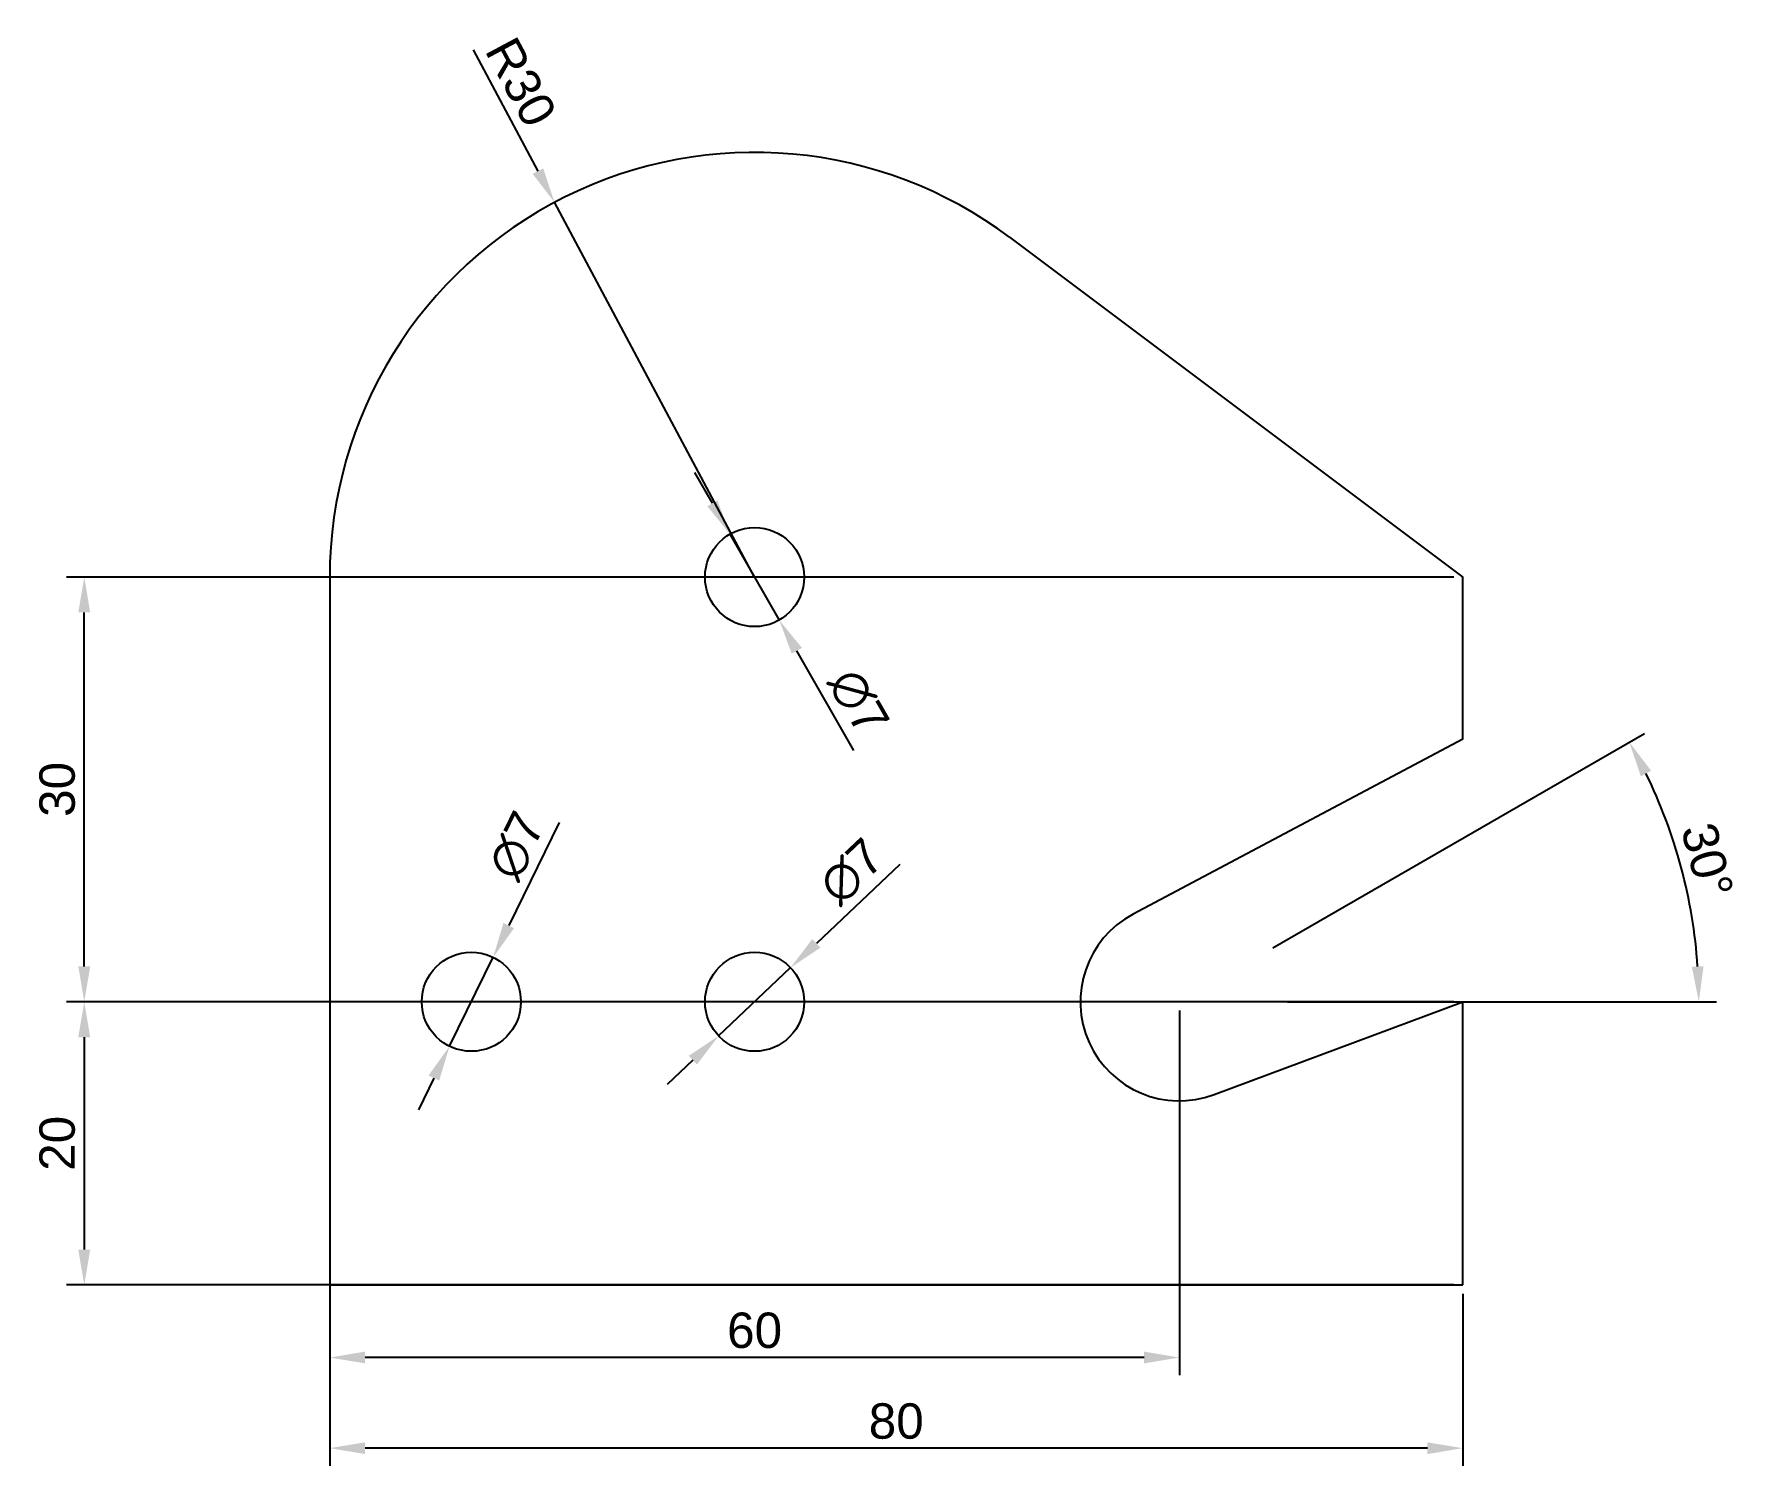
# Model space of a CAD drawing. Header units: millimetres. Extents: x 49 to 169, y 37 to 138.
import ezdxf

# ---------------------------------------------------------------- set-up
doc = ezdxf.new("R2010")
doc.units = ezdxf.units.MM
doc.styles.get("Standard").update_dxf_attribs({"font": 'arial.ttf'})
doc.dimstyles.new('ISO-25', dxfattribs={"dimtxt": 2.5, "dimasz": 2.5, "dimexe": 1.25, "dimexo": 0.625, "dimtad": 1, "dimtxsty": 'Standard', "dimcen": 2.5, "dimadec": 0, "dimazin": 0, "dimtfac": 1, "dimtmove": 0, "dimatfit": 3, "dimfxl": 1, "dimarcsym": 0})

# ---------------------------------------------------------------- blocks, each defined once
blk = doc.blocks.new('*D2')
at = {"color": 0, "lineweight": -2, "transparency": 16777216}
for p, q in [((136.6, 73.81), (162.84, 88.96)), ((137.62, 70), (167.92, 70))]:
    blk.add_line(p, q, dxfattribs=at)
blk.add_arc((130, 70), 36.67, 3.9069, 26.0931, dxfattribs=at)
at = {"color": 0, "transparency": 16777216}
for points in [[(162.57, 85.93), (163.3, 86.32), (161.76, 88.34)], [(167, 72.51), (166.17, 72.48), (166.67, 70)]]:
    blk.add_solid(points, dxfattribs=at)
at = {"layer": 'Defpoints', "color": 0, "transparency": 16777216}
for p in [(166.11, 76.37), (136.06, 73.5), (130, 70), (130, 70), (137, 70)]:
    blk.add_point(p, dxfattribs=at)
at = {"color": 0, "transparency": 16777216, "insert": (167.26, 79.98), "char_height": 2.5, "attachment_point": 5, "rotation": 285}
blk.add_mtext('30°', dxfattribs=at)
blk = doc.blocks.new('*D3')
at = {"color": 0, "lineweight": -2, "transparency": 16777216}
for p, q in [((149.38, 70), (51.42, 70)), ((52.67, 67.5), (52.67, 52.5)), ((149.38, 50), (51.42, 50))]:
    blk.add_line(p, q, dxfattribs=at)
at = {"color": 0, "transparency": 16777216}
for points in [[(52.25, 67.5), (53.09, 67.5), (52.67, 70)], [(52.25, 52.5), (53.09, 52.5), (52.67, 50)]]:
    blk.add_solid(points, dxfattribs=at)
at = {"layer": 'Defpoints', "color": 0, "transparency": 16777216}
for p in [(150, 70), (52.67, 50), (150, 50)]:
    blk.add_point(p, dxfattribs=at)
at = {"color": 0, "transparency": 16777216, "insert": (50.77, 60), "char_height": 2.5, "attachment_point": 5, "rotation": 90}
blk.add_mtext('20', dxfattribs=at)
blk = doc.blocks.new('*D4')
at = {"color": 0, "lineweight": -2, "transparency": 16777216}
for p, q in [((149.38, 100), (51.42, 100)), ((52.67, 72.5), (52.67, 97.5)), ((149.38, 70), (51.42, 70))]:
    blk.add_line(p, q, dxfattribs=at)
at = {"color": 0, "transparency": 16777216}
for points in [[(52.25, 97.5), (53.09, 97.5), (52.67, 100)], [(52.25, 72.5), (53.09, 72.5), (52.67, 70)]]:
    blk.add_solid(points, dxfattribs=at)
at = {"layer": 'Defpoints', "color": 0, "transparency": 16777216}
for p in [(52.67, 100), (150, 100), (150, 70)]:
    blk.add_point(p, dxfattribs=at)
at = {"color": 0, "transparency": 16777216, "insert": (50.77, 85), "char_height": 2.5, "attachment_point": 5, "rotation": 90}
blk.add_mtext('30', dxfattribs=at)
blk = doc.blocks.new('*D5')
at = {"color": 0, "lineweight": -2, "transparency": 16777216}
for p, q in [((80.12, 137.24), (84.7, 128.67)), ((100, 100), (85.87, 126.47))]:
    blk.add_line(p, q, dxfattribs=at)
at = {"color": 0, "transparency": 16777216}
blk.add_solid([(85.07, 128.87), (84.33, 128.48), (85.87, 126.47)], dxfattribs=at)
at = {"layer": 'Defpoints', "color": 0, "transparency": 16777216}
for p in [(85.87, 126.47), (100, 100)]:
    blk.add_point(p, dxfattribs=at)
at = {"color": 0, "transparency": 16777216, "insert": (83.5, 134.96), "char_height": 2.5, "attachment_point": 5, "rotation": 298.089}
blk.add_mtext('R30', dxfattribs=at)
blk = doc.blocks.new('*D6')
at = {"color": 0, "lineweight": -2, "transparency": 16777216}
for p, q in [((70, 49.38), (70, 37.22)), ((150, 49.38), (150, 37.22)), ((147.5, 38.47), (72.5, 38.47))]:
    blk.add_line(p, q, dxfattribs=at)
at = {"color": 0, "transparency": 16777216}
for points in [[(72.5, 38.88), (72.5, 38.05), (70, 38.47)], [(147.5, 38.88), (147.5, 38.05), (150, 38.47)]]:
    blk.add_solid(points, dxfattribs=at)
at = {"layer": 'Defpoints', "color": 0, "transparency": 16777216}
for p in [(70, 50), (150, 50), (70, 38.47)]:
    blk.add_point(p, dxfattribs=at)
at = {"color": 0, "transparency": 16777216, "insert": (110, 40.37), "char_height": 2.5, "attachment_point": 5}
blk.add_mtext('80', dxfattribs=at)
blk = doc.blocks.new('*D7')
at = {"color": 0, "lineweight": -2, "transparency": 16777216}
for p, q in [((70, 69.38), (70, 43.62)), ((130, 69.38), (130, 43.62)), ((127.5, 44.87), (72.5, 44.87))]:
    blk.add_line(p, q, dxfattribs=at)
at = {"color": 0, "transparency": 16777216}
for points in [[(72.5, 45.29), (72.5, 44.46), (70, 44.87)], [(127.5, 45.29), (127.5, 44.46), (130, 44.87)]]:
    blk.add_solid(points, dxfattribs=at)
at = {"layer": 'Defpoints', "color": 0, "transparency": 16777216}
for p in [(70, 70), (130, 70), (70, 44.87)]:
    blk.add_point(p, dxfattribs=at)
at = {"color": 0, "transparency": 16777216, "insert": (100, 46.78), "char_height": 2.5, "attachment_point": 5}
blk.add_mtext('60', dxfattribs=at)
blk = doc.blocks.new('*D8')
at = {"color": 0, "lineweight": -2, "transparency": 16777216}
for p, q in [((110.25, 79.69), (104.36, 74.12)), ((97.46, 67.59), (102.54, 72.41)), ((95.64, 65.88), (93.82, 64.16))]:
    blk.add_line(p, q, dxfattribs=at)
at = {"color": 0, "transparency": 16777216}
for points in [[(104.07, 74.43), (104.65, 73.82), (102.54, 72.41)], [(95.35, 66.18), (95.93, 65.57), (97.46, 67.59)]]:
    blk.add_solid(points, dxfattribs=at)
at = {"layer": 'Defpoints', "color": 0, "transparency": 16777216}
for p in [(102.54, 72.41), (97.46, 67.59)]:
    blk.add_point(p, dxfattribs=at)
at = {"color": 0, "transparency": 16777216, "insert": (106.86, 79.2), "char_height": 2.5, "attachment_point": 5, "rotation": 43.4044}
blk.add_mtext('∅7', dxfattribs=at)
blk = doc.blocks.new('*D9')
at = {"color": 0, "lineweight": -2, "transparency": 16777216}
for p, q in [((97.02, 105.21), (95.78, 107.38)), ((98.26, 103.04), (101.74, 96.96)), ((107.01, 87.76), (102.98, 94.79))]:
    blk.add_line(p, q, dxfattribs=at)
at = {"color": 0, "transparency": 16777216}
for points in [[(97.38, 105.41), (96.66, 105), (98.26, 103.04)], [(103.34, 95), (102.62, 94.59), (101.74, 96.96)]]:
    blk.add_solid(points, dxfattribs=at)
at = {"layer": 'Defpoints', "color": 0, "transparency": 16777216}
for p in [(98.26, 103.04), (101.74, 96.96)]:
    blk.add_point(p, dxfattribs=at)
at = {"color": 0, "transparency": 16777216, "insert": (107.33, 91.17), "char_height": 2.5, "attachment_point": 5, "rotation": 299.7902}
blk.add_mtext('∅7', dxfattribs=at)
blk = doc.blocks.new('*D10')
at = {"color": 0, "lineweight": -2, "transparency": 16777216}
for p, q in [((86.21, 82.67), (82.64, 75.39)), ((78.46, 66.86), (81.54, 73.14)), ((77.36, 64.61), (76.26, 62.37))]:
    blk.add_line(p, q, dxfattribs=at)
at = {"color": 0, "transparency": 16777216}
for points in [[(82.27, 75.57), (83.02, 75.2), (81.54, 73.14)], [(76.98, 64.8), (77.73, 64.43), (78.46, 66.86)]]:
    blk.add_solid(points, dxfattribs=at)
at = {"layer": 'Defpoints', "color": 0, "transparency": 16777216}
for p in [(81.54, 73.14), (78.46, 66.86)]:
    blk.add_point(p, dxfattribs=at)
at = {"color": 0, "transparency": 16777216, "insert": (83.21, 81.02), "char_height": 2.5, "attachment_point": 5, "rotation": 63.8829}
blk.add_mtext('∅7', dxfattribs=at)

msp = doc.modelspace()

# ---------------------------------------------------------------- linework, layer by layer
for p, q in [((118, 124), (150, 100)), ((70, 100), (70, 50)), ((150, 88.547), (150, 100)), ((150, 88.547), (126.717, 76.182)), ((132.45, 63.443), (150, 70)), ((150, 50), (150, 70)), ((70, 50), (150, 50))]:
    msp.add_line(p, q)
for centre in [(100, 100), (80, 70), (100, 70)]:
    msp.add_circle(centre, 3.5)
for centre, radius, start, end in [((100, 100), 30, 53.1301, 180), ((130, 70), 7, 117.97088, 290.48732)]:
    msp.add_arc(centre, radius, start, end)

# ---------------------------------------------------------------- dimensions: what is measured, and where the dimension line sits
dim = msp.add_radius_dim(center=(100, 100), mpoint=(85.875, 126.467), dimstyle='ISO-25')
dim.commit()
dim.dimension.update_dxf_attribs({"geometry": '*D5', "text_midpoint": (83.5, 134.956)})
for p1, p2, picture, middle in [((98.261, 103.037), (101.739, 96.963), '*D9', (107.327, 91.169)), ((78.459, 66.857), (81.541, 73.143), '*D10', (83.206, 81.018)), ((97.457, 67.595), (102.543, 72.405), '*D8', (106.858, 79.2))]:
    dim = msp.add_diameter_dim_2p(p1=p1, p2=p2, dimstyle='ISO-25')
    dim.commit()
    dim.dimension.update_dxf_attribs({"geometry": picture, "text_midpoint": middle})
for base, p2, picture, middle in [((52.671, 100), (150, 100), '*D4', (50.769, 85)), ((52.671, 50), (150, 50), '*D3', (50.77, 60))]:
    dim = msp.add_linear_dim(base=base, p1=(150, 70), p2=p2, angle=90, dimstyle='ISO-25')
    dim.commit()
    dim.dimension.update_dxf_attribs({"geometry": picture, "text_midpoint": middle})
dim = msp.add_angular_dim_2l(base=(166.114, 76.368), line1=((137, 70), (130, 70)), line2=((130, 70), (136.062, 73.5)), dimstyle='ISO-25')
dim.commit()
dim.dimension.update_dxf_attribs({"geometry": '*D2', "text_midpoint": (167.259, 79.983)})
for base, p1, p2, picture, middle in [((70, 44.874), (130, 70), (70, 70), '*D7', (100, 46.776)), ((70, 38.465), (150, 50), (70, 50), '*D6', (110, 40.367))]:
    dim = msp.add_linear_dim(base=base, p1=p1, p2=p2, dimstyle='ISO-25')
    dim.commit()
    dim.dimension.update_dxf_attribs({"geometry": picture, "text_midpoint": middle})

doc.saveas('drawing.dxf')
